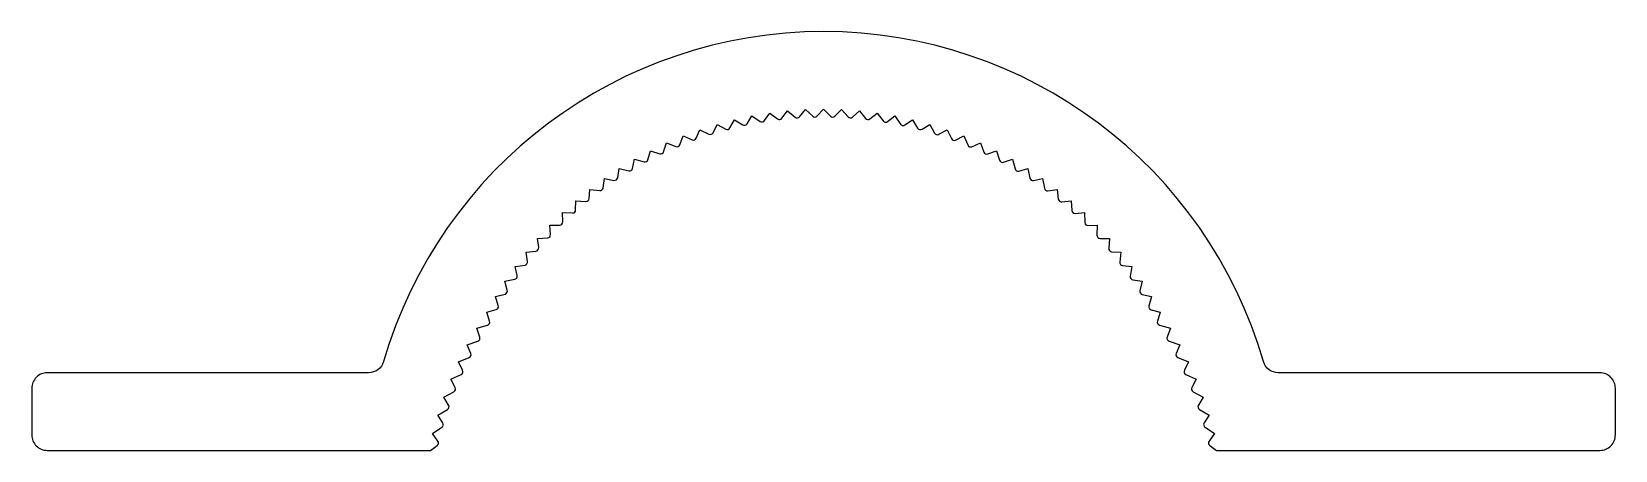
# Model space of a CAD drawing. Extents: x 59 to 161, y 121 to 148.
import ezdxf

# ---------------------------------------------------------------- set-up
doc = ezdxf.new("R2010")
doc.units = 0
doc.layers.get('0').update_dxf_attribs({"linetype": 'CONTINUOUS'})

msp = doc.modelspace()

# ---------------------------------------------------------------- linework, layer by layer
msp.add_lwpolyline([(118.55, 141.28), (118.8, 140.7, 0.414214), (119.06, 140.59), (119.61, 140.83), (119.84, 140.23, 0.414214), (120.09, 140.12), (120.65, 140.33), (120.85, 139.72, 0.414214), (121.1, 139.59), (121.67, 139.78), (121.84, 139.16, 0.414214), (122.08, 139.02), (122.66, 139.18), (122.8, 138.56, 0.414214), (123.04, 138.4), (123.62, 138.53), (123.73, 137.91, 0.414214), (123.96, 137.74), (124.55, 137.84), (124.63, 137.21, 0.414214), (124.86, 137.04), (125.45, 137.11), (125.5, 136.48, 0.414214), (125.71, 136.29), (126.31, 136.34), (126.33, 135.7, 0.414214), (126.54, 135.51), (127.13, 135.52), (127.12, 134.89, 0.414214), (127.32, 134.68), (127.92, 134.67), (127.88, 134.04, 0.414214), (128.06, 133.82), (128.66, 133.79), (128.59, 133.15, 0.414214), (128.77, 132.93), (129.36, 132.86), (129.26, 132.23, 0.414214), (129.43, 132.01), (130.02, 131.91), (129.89, 131.29, 0.414214), (130.04, 131.05), (130.63, 130.93), (130.47, 130.31, 0.414214), (130.61, 130.07), (131.19, 129.92), (131.01, 129.34, 0.414214), (131.14, 129.09), (131.85, 128.88), (131.64, 128.31, 0.414214), (131.76, 128.06), (132.45, 127.81), (132.22, 127.25, 0.414214), (132.33, 126.99), (133.01, 126.71), (132.75, 126.17, 0.414214), (132.84, 125.9), (133.51, 125.59), (133.23, 125.06, 0.414214), (133.31, 124.79), (133.96, 124.44), (133.65, 123.93, 0.414214), (133.72, 123.65), (134.35, 123.28), (134.02, 122.78, 0.414214), (134.08, 122.5), (134.69, 122.09), (134.34, 121.61, 0.414214), (134.38, 121.33), (134.82, 121.01), (159.51, 121.01, 0.414214), (160.51, 122.01), (160.51, 125.01, 0.414214), (159.51, 126.01), (138.8, 126.01, -0.333713), (137.84, 126.73, 0.751068), (81.17, 126.73, -0.333713), (80.21, 126.01), (59.51, 126.01, 0.414214), (58.51, 125.01), (58.51, 122.01, 0.414214), (59.51, 121.01), (84.19, 121.01), (84.63, 121.33, 0.414214), (84.67, 121.61), (84.32, 122.09), (84.93, 122.5, 0.414214), (84.99, 122.78), (84.66, 123.28), (85.29, 123.65, 0.414214), (85.36, 123.93), (85.05, 124.44), (85.7, 124.79, 0.414214), (85.78, 125.06), (85.5, 125.59), (86.17, 125.9, 0.414214), (86.26, 126.17), (86, 126.71), (86.68, 126.99, 0.414214), (86.79, 127.25), (86.56, 127.81), (87.25, 128.06, 0.414214), (87.37, 128.31), (87.17, 128.88), (87.87, 129.09, 0.414214), (88, 129.34), (87.82, 129.91), (88.43, 130.1, 0.414214), (88.56, 130.35), (88.38, 130.93), (89, 131.09, 0.414214), (89.14, 131.33), (88.99, 131.91), (89.62, 132.04, 0.414214), (89.77, 132.28), (89.65, 132.86), (90.28, 132.96, 0.414214), (90.44, 133.19), (90.35, 133.78), (90.98, 133.86, 0.414214), (91.16, 134.08), (91.09, 134.67), (91.73, 134.71, 0.414214), (91.92, 134.93), (91.88, 135.52), (92.51, 135.54, 0.414214), (92.71, 135.74), (92.7, 136.34), (93.34, 136.32, 0.414214), (93.54, 136.51), (93.56, 137.11), (94.2, 137.06, 0.414214), (94.41, 137.25), (94.46, 137.84), (95.09, 137.76, 0.414214), (95.31, 137.94), (95.39, 138.53), (96.01, 138.42, 0.414214), (96.25, 138.59), (96.35, 139.18), (96.97, 139.04, 0.414214), (97.21, 139.19), (97.34, 139.78), (97.95, 139.61, 0.414214), (98.2, 139.75), (98.36, 140.33), (98.96, 140.13, 0.414214), (99.21, 140.26), (99.4, 140.83), (100, 140.6, 0.414214), (100.25, 140.72), (100.46, 141.28), (101.05, 141.03, 0.414214), (101.31, 141.13), (101.55, 141.68), (102.12, 141.4, 0.414214), (102.39, 141.49), (102.65, 142.03), (103.21, 141.73, 0.414214), (103.48, 141.8), (103.77, 142.33), (104.31, 142, 0.414214), (104.59, 142.06), (104.9, 142.57), (105.43, 142.22, 0.414214), (105.71, 142.27), (106.04, 142.76), (106.55, 142.38, 0.414214), (106.83, 142.42), (107.19, 142.9), (107.68, 142.49, 0.414214), (107.97, 142.52), (108.35, 142.98), (108.82, 142.55, 0.414214), (109.1, 142.57), (109.5, 143.01), (109.96, 142.56, 0.414214), (110.24, 142.56), (110.66, 142.98), (111.09, 142.51, 0.414214), (111.37, 142.5), (111.82, 142.9), (112.22, 142.41, 0.414214), (112.5, 142.38), (112.97, 142.76), (113.35, 142.25, 0.414214), (113.63, 142.21), (114.11, 142.57), (114.47, 142.05, 0.414214), (114.74, 141.99), (115.24, 142.33), (115.57, 141.79, 0.414214), (115.85, 141.72), (116.36, 142.03), (116.66, 141.47, 0.414214), (116.94, 141.39), (117.46, 141.68), (117.74, 141.11, 0.414214), (118.01, 141.02)], format="xyb", close=True)

doc.saveas('drawing.dxf')
